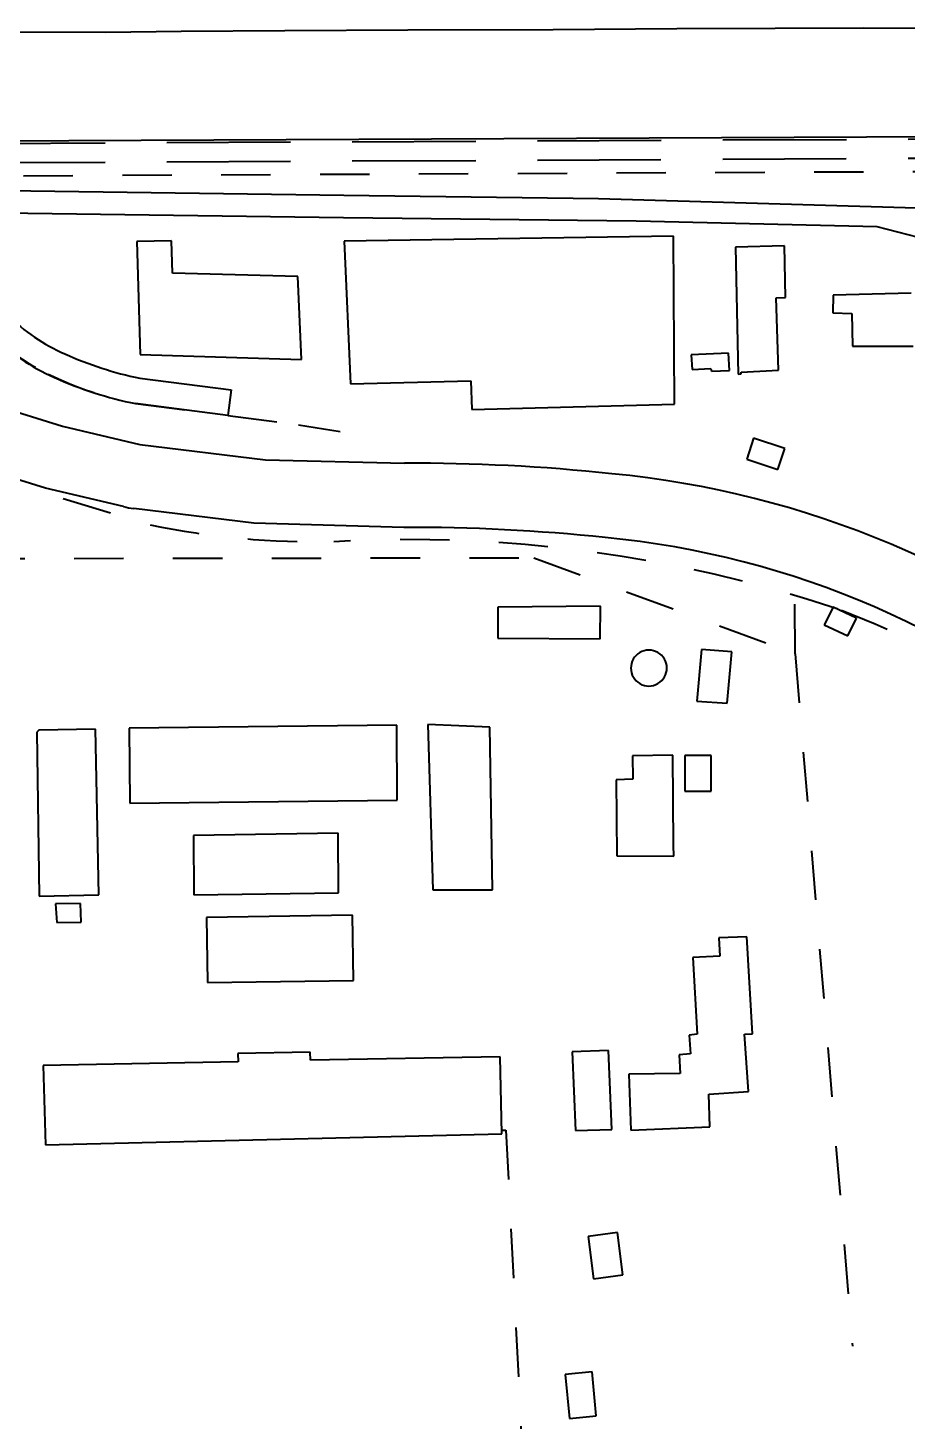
# Model space of a CAD drawing. Header units: metres. Extents: x 625987 to 635197, y 3048449 to 3066446.
# Drawn here: x 634632.836 to 634634.615, y 3063194.623 to 3063197.443 of the extents above; entities that cross this region are included whole.
import ezdxf

# ---------------------------------------------------------------- set-up
doc = ezdxf.new("R2010")
doc.units = ezdxf.units.M
doc.linetypes.add('DASHED', pattern=[0.75, 0.5, -0.25])
doc.linetypes.add('HIDDEN', pattern=[0.375, 0.25, -0.125])
for name, color, linetype, lineweight in [('C-BLDG', 253, 'Continuous', 5), ('C-CLER-AERO', 253, 'Continuous', 5), ('C-FENC-AIRF-SECU', 253, 'DASHED', 0), ('C-NTWK-WATR-AIRF', 253, 'HIDDEN', 0), ('C-ROAD-AIRF', 253, 'Continuous', 5)]:
    doc.layers.add(name, color=color, linetype=linetype, lineweight=lineweight)
doc.layers.add('C-TAXI-OTLN', color=4, linetype='Continuous')
doc.styles.add('ADPI R', font='swiss.ttf')
doc.linetypes.add('OLS', pattern='A,4,-2,4,-2,["OLS",ADPI R,S=1.2,R=0,X=-1.7,Y=-0.5],-2,4,-2,4,-2', length=26)

msp = doc.modelspace()

# ---------------------------------------------------------------- linework, layer by layer
at = {"layer": 'C-BLDG', "lineweight": 40}
for p, q in [((634633.1264, 3063197.0119, 24568986.0801), (634633.0562, 3063197.0106, 24568986.0801)), ((634633.1264, 3063197.0119, 24568986.0801), (634633.0562, 3063197.0106, 24568986.0801)), ((634633.0562, 3063197.0106, 24568986.0801), (634633.063, 3063196.782, 24568986.0801)), ((634633.0562, 3063197.0106, 24568986.0801), (634633.063, 3063196.782, 24568986.0801)), ((634633.1283, 3063196.947, 24568986.0801), (634633.1264, 3063197.0119, 24568986.0801)), ((634633.1283, 3063196.947, 24568986.0801), (634633.1264, 3063197.0119, 24568986.0801)), ((634634.1419, 3063197.0217, 24568986.0801), (634633.4756, 3063197.0114, 24568986.0801)), ((634634.1419, 3063197.0217, 24568986.0801), (634633.4756, 3063197.0114, 24568986.0801)), ((634633.4756, 3063197.0114, 24568986.0801), (634633.4883, 3063196.7224, 24568986.0801)), ((634633.4756, 3063197.0114, 24568986.0801), (634633.4883, 3063196.7224, 24568986.0801)), ((634634.144, 3063196.6817, 24568986.0801), (634634.1419, 3063197.0217, 24568986.0801)), ((634634.144, 3063196.6817, 24568986.0801), (634634.1419, 3063197.0217, 24568986.0801)), ((634634.3667, 3063197.0022, 24568986.0801), (634634.2677, 3063196.9991, 24568986.0801)), ((634634.3667, 3063197.0022, 24568986.0801), (634634.2677, 3063196.9991, 24568986.0801)), ((634634.2677, 3063196.9991, 24568986.0801), (634634.2734, 3063196.7425, 24568986.0801)), ((634634.2677, 3063196.9991, 24568986.0801), (634634.2734, 3063196.7425, 24568986.0801)), ((634634.3689, 3063196.8973, 24568986.0801), (634634.3667, 3063197.0022, 24568986.0801)), ((634634.3689, 3063196.8973, 24568986.0801), (634634.3667, 3063197.0022, 24568986.0801)), ((634633.3819, 3063196.9399, 24568986.0801), (634633.1283, 3063196.947, 24568986.0801)), ((634633.3819, 3063196.9399, 24568986.0801), (634633.1283, 3063196.947, 24568986.0801)), ((634633.3892, 3063196.772, 24568986.0801), (634633.3819, 3063196.9399, 24568986.0801)), ((634633.3892, 3063196.772, 24568986.0801), (634633.3819, 3063196.9399, 24568986.0801)), ((634634.3499, 3063196.8965, 24568986.0801), (634634.3689, 3063196.8973, 24568986.0801)), ((634634.3499, 3063196.8965, 24568986.0801), (634634.3689, 3063196.8973, 24568986.0801)), ((634634.3545, 3063196.7501, 24568986.0801), (634634.3499, 3063196.8965, 24568986.0801)), ((634634.3545, 3063196.7501, 24568986.0801), (634634.3499, 3063196.8965, 24568986.0801)), ((634634.4654, 3063196.9022, 24568986.0801), (634634.4649, 3063196.8664, 24568986.0801)), ((634634.4654, 3063196.9022, 24568986.0801), (634634.4649, 3063196.8664, 24568986.0801)), ((634634.6231, 3063196.9059, 24568986.0801), (634634.4654, 3063196.9022, 24568986.0801)), ((634634.6231, 3063196.9059, 24568986.0801), (634634.4654, 3063196.9022, 24568986.0801)), ((634634.4649, 3063196.8664, 24568986.0801), (634634.5029, 3063196.8649, 24568986.0801)), ((634634.4649, 3063196.8664, 24568986.0801), (634634.5029, 3063196.8649, 24568986.0801)), ((634634.5029, 3063196.8649, 24568986.0801), (634634.5043, 3063196.7989, 24568986.0801)), ((634634.5029, 3063196.8649, 24568986.0801), (634634.5043, 3063196.7989, 24568986.0801)), ((634633.063, 3063196.782, 24568986.0801), (634633.3892, 3063196.772, 24568986.0801)), ((634633.063, 3063196.782, 24568986.0801), (634633.3892, 3063196.772, 24568986.0801)), ((634634.2537, 3063196.7845, 24568986.0801), (634634.1782, 3063196.7811, 24568986.0801)), ((634634.2537, 3063196.7845, 24568986.0801), (634634.1782, 3063196.7811, 24568986.0801)), ((634634.1782, 3063196.7811, 24568986.0801), (634634.1801, 3063196.7518, 24568986.0801)), ((634634.1782, 3063196.7811, 24568986.0801), (634634.1801, 3063196.7518, 24568986.0801)), ((634634.2558, 3063196.7494, 24568986.0801), (634634.2537, 3063196.7845, 24568986.0801)), ((634634.2558, 3063196.7494, 24568986.0801), (634634.2537, 3063196.7845, 24568986.0801)), ((634634.5043, 3063196.7989, 24568986.0801), (634634.6273, 3063196.7991, 24568986.0801)), ((634634.5043, 3063196.7989, 24568986.0801), (634634.6273, 3063196.7991, 24568986.0801)), ((634634.1801, 3063196.7518, 24568986.0801), (634634.2177, 3063196.754, 24568986.0801)), ((634634.1801, 3063196.7518, 24568986.0801), (634634.2177, 3063196.754, 24568986.0801)), ((634634.2177, 3063196.754, 24568986.0801), (634634.219, 3063196.7481, 24568986.0801)), ((634634.2177, 3063196.754, 24568986.0801), (634634.219, 3063196.7481, 24568986.0801)), ((634634.219, 3063196.7481, 24568986.0801), (634634.2558, 3063196.7494, 24568986.0801)), ((634634.219, 3063196.7481, 24568986.0801), (634634.2558, 3063196.7494, 24568986.0801)), ((634634.2791, 3063196.7466, 24568986.0801), (634634.3545, 3063196.7501, 24568986.0801)), ((634634.2791, 3063196.7466, 24568986.0801), (634634.3545, 3063196.7501, 24568986.0801)), ((634634.2792, 3063196.743, 24568986.0801), (634634.2791, 3063196.7466, 24568986.0801)), ((634634.2792, 3063196.743, 24568986.0801), (634634.2791, 3063196.7466, 24568986.0801)), ((634633.4883, 3063196.7224, 24568986.0801), (634633.732, 3063196.7291, 24568986.0801)), ((634633.4883, 3063196.7224, 24568986.0801), (634633.732, 3063196.7291, 24568986.0801)), ((634633.732, 3063196.7291, 24568986.0801), (634633.7339, 3063196.6705, 24568986.0801)), ((634633.732, 3063196.7291, 24568986.0801), (634633.7339, 3063196.6705, 24568986.0801)), ((634634.2734, 3063196.7425, 24568986.0801), (634634.2792, 3063196.743, 24568986.0801)), ((634634.2734, 3063196.7425, 24568986.0801), (634634.2792, 3063196.743, 24568986.0801)), ((634633.7339, 3063196.6705, 24568986.0801), (634634.144, 3063196.6817, 24568986.0801)), ((634633.7339, 3063196.6705, 24568986.0801), (634634.144, 3063196.6817, 24568986.0801)), ((634634.304, 3063196.613, 24568986.0801), (634634.2903, 3063196.5703, 24568986.0801)), ((634634.304, 3063196.613, 24568986.0801), (634634.2903, 3063196.5703, 24568986.0801)), ((634634.3674, 3063196.5921, 24568986.0801), (634634.304, 3063196.613, 24568986.0801)), ((634634.3674, 3063196.5921, 24568986.0801), (634634.304, 3063196.613, 24568986.0801)), ((634634.3537, 3063196.5494, 24568986.0801), (634634.3674, 3063196.5921, 24568986.0801)), ((634634.3537, 3063196.5494, 24568986.0801), (634634.3674, 3063196.5921, 24568986.0801)), ((634634.2903, 3063196.5703, 24568986.0801), (634634.3537, 3063196.5494, 24568986.0801)), ((634634.2903, 3063196.5703, 24568986.0801), (634634.3537, 3063196.5494, 24568986.0801)), ((634633.9942, 3063196.2729, 24568986.0801), (634633.7867, 3063196.2704, 24568986.0801)), ((634633.9942, 3063196.2729, 24568986.0801), (634633.7867, 3063196.2704, 24568986.0801)), ((634633.7867, 3063196.2704, 24568986.0801), (634633.7868, 3063196.2082, 24568986.0801)), ((634633.7867, 3063196.2704, 24568986.0801), (634633.7868, 3063196.2082, 24568986.0801)), ((634633.9938, 3063196.2067, 24568986.0801), (634633.9942, 3063196.2729, 24568986.0801)), ((634633.9938, 3063196.2067, 24568986.0801), (634633.9942, 3063196.2729, 24568986.0801)), ((634634.4654, 3063196.2705, 24568986.0801), (634634.4474, 3063196.2351, 24568986.0801)), ((634634.4654, 3063196.2705, 24568986.0801), (634634.4474, 3063196.2351, 24568986.0801)), ((634634.5129, 3063196.2482, 24568986.0801), (634634.4654, 3063196.2705, 24568986.0801)), ((634634.5129, 3063196.2482, 24568986.0801), (634634.4654, 3063196.2705, 24568986.0801)), ((634634.4948, 3063196.2128, 24568986.0801), (634634.5129, 3063196.2482, 24568986.0801)), ((634634.4948, 3063196.2128, 24568986.0801), (634634.5129, 3063196.2482, 24568986.0801)), ((634634.4474, 3063196.2351, 24568986.0801), (634634.4948, 3063196.2128, 24568986.0801)), ((634634.4474, 3063196.2351, 24568986.0801), (634634.4948, 3063196.2128, 24568986.0801)), ((634633.7868, 3063196.2082, 24568986.0801), (634633.9938, 3063196.2067, 24568986.0801)), ((634633.7868, 3063196.2082, 24568986.0801), (634633.9938, 3063196.2067, 24568986.0801)), ((634634.1987, 3063196.1847, 24568986.0801), (634634.1894, 3063196.0805, 24568986.0801)), ((634634.1987, 3063196.1847, 24568986.0801), (634634.1894, 3063196.0805, 24568986.0801)), ((634634.2604, 3063196.1802, 24568986.0801), (634634.1987, 3063196.1847, 24568986.0801)), ((634634.2604, 3063196.1802, 24568986.0801), (634634.1987, 3063196.1847, 24568986.0801)), ((634634.251, 3063196.076, 24568986.0801), (634634.2604, 3063196.1802, 24568986.0801)), ((634634.251, 3063196.076, 24568986.0801), (634634.2604, 3063196.1802, 24568986.0801)), ((634634.1894, 3063196.0805, 24568986.0801), (634634.251, 3063196.076, 24568986.0801)), ((634634.1894, 3063196.0805, 24568986.0801), (634634.251, 3063196.076, 24568986.0801)), ((634632.858, 3063196.0217, 24568986.0801), (634632.8535, 3063196.0178, 24568986.0801)), ((634632.858, 3063196.0217, 24568986.0801), (634632.8535, 3063196.0178, 24568986.0801)), ((634632.8535, 3063196.0178, 24568986.0801), (634632.8583, 3063195.6854, 24568986.0801)), ((634632.8535, 3063196.0178, 24568986.0801), (634632.8583, 3063195.6854, 24568986.0801)), ((634632.9724, 3063196.0234, 24568986.0801), (634632.858, 3063196.0217, 24568986.0801)), ((634632.9724, 3063196.0234, 24568986.0801), (634632.858, 3063196.0217, 24568986.0801)), ((634632.979, 3063195.6887, 24568986.0801), (634632.9724, 3063196.0234, 24568986.0801)), ((634632.979, 3063195.6887, 24568986.0801), (634632.9724, 3063196.0234, 24568986.0801)), ((634633.5821, 3063196.0316, 24568986.0801), (634633.0408, 3063196.0254, 24568986.0801)), ((634633.5821, 3063196.0316, 24568986.0801), (634633.0408, 3063196.0254, 24568986.0801)), ((634633.0408, 3063196.0254, 24568986.0801), (634633.0417, 3063195.8736, 24568986.0801)), ((634633.0408, 3063196.0254, 24568986.0801), (634633.0417, 3063195.8736, 24568986.0801)), ((634633.583, 3063195.8799, 24568986.0801), (634633.5821, 3063196.0316, 24568986.0801)), ((634633.583, 3063195.8799, 24568986.0801), (634633.5821, 3063196.0316, 24568986.0801)), ((634633.7702, 3063196.0278, 24568986.0801), (634633.6452, 3063196.0331, 24568986.0801)), ((634633.6452, 3063196.0331, 24568986.0801), (634633.655, 3063195.6987, 24568986.0801)), ((634633.7702, 3063196.0278, 24568986.0801), (634633.6452, 3063196.0331, 24568986.0801)), ((634633.6452, 3063196.0331, 24568986.0801), (634633.655, 3063195.6987, 24568986.0801)), ((634633.7759, 3063195.6985, 24568986.0801), (634633.7702, 3063196.0278, 24568986.0801)), ((634633.7759, 3063195.6985, 24568986.0801), (634633.7702, 3063196.0278, 24568986.0801)), ((634634.1412, 3063195.9711, 24568986.0801), (634634.0595, 3063195.9695, 24568986.0801)), ((634634.1412, 3063195.9711, 24568986.0801), (634634.0595, 3063195.9695, 24568986.0801)), ((634634.0595, 3063195.9695, 24568986.0801), (634634.0602, 3063195.9225, 24568986.0801)), ((634634.0595, 3063195.9695, 24568986.0801), (634634.0602, 3063195.9225, 24568986.0801)), ((634634.1425, 3063195.7886, 24568986.0801), (634634.1412, 3063195.9711, 24568986.0801)), ((634634.1425, 3063195.7886, 24568986.0801), (634634.1412, 3063195.9711, 24568986.0801)), ((634634.1653, 3063195.9704, 24568986.0801), (634634.1651, 3063195.8985, 24568986.0801)), ((634634.1653, 3063195.9704, 24568986.0801), (634634.1651, 3063195.8985, 24568986.0801)), ((634634.2187, 3063195.9701, 24568986.0801), (634634.1653, 3063195.9704, 24568986.0801)), ((634634.2187, 3063195.9701, 24568986.0801), (634634.1653, 3063195.9704, 24568986.0801)), ((634634.2185, 3063195.8982, 24568986.0801), (634634.2187, 3063195.9701, 24568986.0801)), ((634634.2185, 3063195.8982, 24568986.0801), (634634.2187, 3063195.9701, 24568986.0801)), ((634634.0602, 3063195.9225, 24568986.0801), (634634.026, 3063195.9213, 24568986.0801)), ((634634.0602, 3063195.9225, 24568986.0801), (634634.026, 3063195.9213, 24568986.0801)), ((634634.026, 3063195.9213, 24568986.0801), (634634.0272, 3063195.767, 24568986.0801)), ((634634.026, 3063195.9213, 24568986.0801), (634634.0272, 3063195.767, 24568986.0801)), ((634634.1651, 3063195.8985, 24568986.0801), (634634.2185, 3063195.8982, 24568986.0801)), ((634634.1651, 3063195.8985, 24568986.0801), (634634.2185, 3063195.8982, 24568986.0801)), ((634633.0417, 3063195.8736, 24568986.0801), (634633.583, 3063195.8799, 24568986.0801)), ((634633.0417, 3063195.8736, 24568986.0801), (634633.583, 3063195.8799, 24568986.0801)), ((634633.4633, 3063195.8133, 24568986.0801), (634633.1705, 3063195.8088, 24568986.0801)), ((634633.4633, 3063195.8133, 24568986.0801), (634633.1705, 3063195.8088, 24568986.0801)), ((634633.1705, 3063195.8088, 24568986.0801), (634633.1714, 3063195.6882, 24568986.0801)), ((634633.1705, 3063195.8088, 24568986.0801), (634633.1714, 3063195.6882, 24568986.0801)), ((634633.4642, 3063195.6927, 24568986.0801), (634633.4633, 3063195.8133, 24568986.0801)), ((634633.4642, 3063195.6927, 24568986.0801), (634633.4633, 3063195.8133, 24568986.0801)), ((634634.1427, 3063195.7669, 24568986.0801), (634634.1425, 3063195.7886, 24568986.0801)), ((634634.1427, 3063195.7669, 24568986.0801), (634634.1425, 3063195.7886, 24568986.0801)), ((634634.0272, 3063195.767, 24568986.0801), (634634.1427, 3063195.7669, 24568986.0801)), ((634634.0272, 3063195.767, 24568986.0801), (634634.1427, 3063195.7669, 24568986.0801)), ((634632.8583, 3063195.6854, 24568986.0801), (634632.979, 3063195.6887, 24568986.0801)), ((634632.8583, 3063195.6854, 24568986.0801), (634632.979, 3063195.6887, 24568986.0801)), ((634633.1714, 3063195.6882, 24568986.0801), (634633.4642, 3063195.6927, 24568986.0801)), ((634633.1714, 3063195.6882, 24568986.0801), (634633.4642, 3063195.6927, 24568986.0801)), ((634633.655, 3063195.6987, 24568986.0801), (634633.7759, 3063195.6985, 24568986.0801)), ((634633.655, 3063195.6987, 24568986.0801), (634633.7759, 3063195.6985, 24568986.0801)), ((634632.9421, 3063195.6709, 24568986.0801), (634632.8913, 3063195.6699, 24568986.0801)), ((634632.9421, 3063195.6709, 24568986.0801), (634632.8913, 3063195.6699, 24568986.0801)), ((634632.8913, 3063195.6699, 24568986.0801), (634632.8945, 3063195.6325, 24568986.0801)), ((634632.8913, 3063195.6699, 24568986.0801), (634632.8945, 3063195.6325, 24568986.0801)), ((634632.9436, 3063195.633, 24568986.0801), (634632.9421, 3063195.6709, 24568986.0801)), ((634632.9436, 3063195.633, 24568986.0801), (634632.9421, 3063195.6709, 24568986.0801)), ((634633.4925, 3063195.6469, 24568986.0801), (634633.197, 3063195.6426, 24568986.0801)), ((634633.4925, 3063195.6469, 24568986.0801), (634633.197, 3063195.6426, 24568986.0801)), ((634633.4946, 3063195.515, 24568986.0801), (634633.4925, 3063195.6469, 24568986.0801)), ((634633.4946, 3063195.515, 24568986.0801), (634633.4925, 3063195.6469, 24568986.0801)), ((634632.8945, 3063195.6325, 24568986.0801), (634632.9436, 3063195.633, 24568986.0801)), ((634632.8945, 3063195.6325, 24568986.0801), (634632.9436, 3063195.633, 24568986.0801)), ((634633.197, 3063195.6426, 24568986.0801), (634633.1991, 3063195.5107, 24568986.0801)), ((634633.197, 3063195.6426, 24568986.0801), (634633.1991, 3063195.5107, 24568986.0801)), ((634634.2907, 3063195.6033, 24568986.0801), (634634.2343, 3063195.6015, 24568986.0801)), ((634634.2907, 3063195.6033, 24568986.0801), (634634.2343, 3063195.6015, 24568986.0801)), ((634634.2343, 3063195.6015, 24568986.0801), (634634.2359, 3063195.5644, 24568986.0801)), ((634634.2343, 3063195.6015, 24568986.0801), (634634.2359, 3063195.5644, 24568986.0801)), ((634634.3024, 3063195.407, 24568986.0801), (634634.2907, 3063195.6033, 24568986.0801)), ((634634.3024, 3063195.407, 24568986.0801), (634634.2907, 3063195.6033, 24568986.0801)), ((634634.2359, 3063195.5644, 24568986.0801), (634634.1816, 3063195.5618, 24568986.0801)), ((634634.2359, 3063195.5644, 24568986.0801), (634634.1816, 3063195.5618, 24568986.0801)), ((634634.1816, 3063195.5618, 24568986.0801), (634634.1899, 3063195.4062, 24568986.0801)), ((634634.1816, 3063195.5618, 24568986.0801), (634634.1899, 3063195.4062, 24568986.0801)), ((634633.1991, 3063195.5107, 24568986.0801), (634633.4946, 3063195.515, 24568986.0801)), ((634633.1991, 3063195.5107, 24568986.0801), (634633.4946, 3063195.515, 24568986.0801)), ((634634.1899, 3063195.4062, 24568986.0801), (634634.1737, 3063195.4044, 24568986.0801)), ((634634.1899, 3063195.4062, 24568986.0801), (634634.1737, 3063195.4044, 24568986.0801)), ((634634.1737, 3063195.4044, 24568986.0801), (634634.1763, 3063195.3668, 24568986.0801)), ((634634.1737, 3063195.4044, 24568986.0801), (634634.1763, 3063195.3668, 24568986.0801)), ((634634.2862, 3063195.4063, 24568986.0801), (634634.3024, 3063195.407, 24568986.0801)), ((634634.2862, 3063195.4063, 24568986.0801), (634634.3024, 3063195.407, 24568986.0801)), ((634634.294, 3063195.2906, 24568986.0801), (634634.2862, 3063195.4063, 24568986.0801)), ((634634.294, 3063195.2906, 24568986.0801), (634634.2862, 3063195.4063, 24568986.0801)), ((634633.4067, 3063195.3702, 24568986.0801), (634633.2603, 3063195.3674, 24568986.0801)), ((634633.4067, 3063195.3702, 24568986.0801), (634633.2603, 3063195.3674, 24568986.0801)), ((634633.2603, 3063195.3674, 24568986.0801), (634633.2615, 3063195.3505, 24568986.0801)), ((634633.2603, 3063195.3674, 24568986.0801), (634633.2615, 3063195.3505, 24568986.0801)), ((634633.4079, 3063195.3534, 24568986.0801), (634633.4067, 3063195.3702, 24568986.0801)), ((634633.4079, 3063195.3534, 24568986.0801), (634633.4067, 3063195.3702, 24568986.0801)), ((634634.0107, 3063195.373, 24568986.0801), (634633.9371, 3063195.3707, 24568986.0801)), ((634634.0107, 3063195.373, 24568986.0801), (634633.9371, 3063195.3707, 24568986.0801)), ((634633.9371, 3063195.3707, 24568986.0801), (634633.9442, 3063195.2112, 24568986.0801)), ((634633.9371, 3063195.3707, 24568986.0801), (634633.9442, 3063195.2112, 24568986.0801)), ((634634.0177, 3063195.2134, 24568986.0801), (634634.0107, 3063195.373, 24568986.0801)), ((634634.0177, 3063195.2134, 24568986.0801), (634634.0107, 3063195.373, 24568986.0801)), ((634634.1763, 3063195.3668, 24568986.0801), (634634.1535, 3063195.3648, 24568986.0801)), ((634634.1763, 3063195.3668, 24568986.0801), (634634.1535, 3063195.3648, 24568986.0801)), ((634634.1535, 3063195.3648, 24568986.0801), (634634.1557, 3063195.3268, 24568986.0801)), ((634634.1535, 3063195.3648, 24568986.0801), (634634.1557, 3063195.3268, 24568986.0801)), ((634633.2615, 3063195.3505, 24568986.0801), (634632.8664, 3063195.3428, 24568986.0801)), ((634633.2615, 3063195.3505, 24568986.0801), (634632.8664, 3063195.3428, 24568986.0801)), ((634632.8664, 3063195.3428, 24568986.0801), (634632.8714, 3063195.1821, 24568986.0801)), ((634632.8664, 3063195.3428, 24568986.0801), (634632.8714, 3063195.1821, 24568986.0801)), ((634633.7912, 3063195.3608, 24568986.0801), (634633.4079, 3063195.3534, 24568986.0801)), ((634633.7912, 3063195.3608, 24568986.0801), (634633.4079, 3063195.3534, 24568986.0801)), ((634633.7951, 3063195.2048, 24568986.0801), (634633.7912, 3063195.3608, 24568986.0801)), ((634633.7951, 3063195.2048, 24568986.0801), (634633.7912, 3063195.3608, 24568986.0801)), ((634634.1557, 3063195.3268, 24568986.0801), (634634.0517, 3063195.3253, 24568986.0801)), ((634634.1557, 3063195.3268, 24568986.0801), (634634.0517, 3063195.3253, 24568986.0801)), ((634634.0517, 3063195.3253, 24568986.0801), (634634.0561, 3063195.212, 24568986.0801)), ((634634.0517, 3063195.3253, 24568986.0801), (634634.0561, 3063195.212, 24568986.0801)), ((634634.2134, 3063195.285, 24568986.0801), (634634.294, 3063195.2906, 24568986.0801)), ((634634.2134, 3063195.285, 24568986.0801), (634634.294, 3063195.2906, 24568986.0801)), ((634634.2159, 3063195.2187, 24568986.0801), (634634.2134, 3063195.285, 24568986.0801)), ((634634.2159, 3063195.2187, 24568986.0801), (634634.2134, 3063195.285, 24568986.0801)), ((634632.8714, 3063195.1821, 24568986.0801), (634633.7951, 3063195.2048, 24568986.0801)), ((634632.8714, 3063195.1821, 24568986.0801), (634633.7951, 3063195.2048, 24568986.0801)), ((634633.9442, 3063195.2112, 24568986.0801), (634634.0177, 3063195.2134, 24568986.0801)), ((634633.9442, 3063195.2112, 24568986.0801), (634634.0177, 3063195.2134, 24568986.0801)), ((634634.0561, 3063195.212, 24568986.0801), (634634.2159, 3063195.2187, 24568986.0801)), ((634634.0561, 3063195.212, 24568986.0801), (634634.2159, 3063195.2187, 24568986.0801)), ((634634.0286, 3063195.0051, 24568986.0801), (634633.9693, 3063194.9969, 24568986.0801)), ((634634.0286, 3063195.0051, 24568986.0801), (634633.9693, 3063194.9969, 24568986.0801)), ((634633.9693, 3063194.9969, 24568986.0801), (634633.9805, 3063194.9113, 24568986.0801)), ((634633.9693, 3063194.9969, 24568986.0801), (634633.9805, 3063194.9113, 24568986.0801)), ((634634.0398, 3063194.9195, 24568986.0801), (634634.0286, 3063195.0051, 24568986.0801)), ((634634.0398, 3063194.9195, 24568986.0801), (634634.0286, 3063195.0051, 24568986.0801)), ((634633.9805, 3063194.9113, 24568986.0801), (634634.0398, 3063194.9195, 24568986.0801)), ((634633.9805, 3063194.9113, 24568986.0801), (634634.0398, 3063194.9195, 24568986.0801)), ((634633.9773, 3063194.7229, 24568986.0801), (634633.923, 3063194.7175, 24568986.0801)), ((634633.9773, 3063194.7229, 24568986.0801), (634633.923, 3063194.7175, 24568986.0801)), ((634633.923, 3063194.7175, 24568986.0801), (634633.9317, 3063194.6283, 24568986.0801)), ((634633.923, 3063194.7175, 24568986.0801), (634633.9317, 3063194.6283, 24568986.0801)), ((634633.986, 3063194.6336, 24568986.0801), (634633.9773, 3063194.7229, 24568986.0801)), ((634633.986, 3063194.6336, 24568986.0801), (634633.9773, 3063194.7229, 24568986.0801)), ((634633.9317, 3063194.6283, 24568986.0801), (634633.986, 3063194.6336, 24568986.0801)), ((634633.9317, 3063194.6283, 24568986.0801), (634633.986, 3063194.6336, 24568986.0801))]:
    msp.add_line(p, q, dxfattribs=at)
for major_axis, start_param, end_param in [((0.0257, 0.0257), 5.502523, 8.644116), ((0.0257, 0.0257), 5.502523, 8.644116), ((-0.0257, 0.0257), 0.790134, 3.931727), ((-0.0257, 0.0257), 0.790134, 3.931727)]:
    msp.add_ellipse((634634.0924, 3063196.1474, 24568986.0801), major_axis=major_axis, ratio=1, start_param=start_param, end_param=end_param, dxfattribs=at)
at = {"layer": 'C-CLER-AERO', "linetype": 'OLS', "lineweight": 40}
msp.add_line((634652.5942, 3063197.3079, 24568986.0801), (634612.9564, 3063197.1199, 24568986.0801), dxfattribs=at)
msp.add_line((634652.5942, 3063197.3079, 24568986.0801), (634612.9564, 3063197.1199, 24568986.0801), dxfattribs=at)
at = {"layer": 'C-FENC-AIRF-SECU', "lineweight": 40, "ltscale": 0.2}
for p, q in [((634647.1267, 3063197.211, 24568986.0801), (634631.7257, 3063197.1381, 24568986.0801)), ((634647.1267, 3063197.211, 24568986.0801), (634631.7257, 3063197.1381, 24568986.0801)), ((634633.0537, 3063196.6826, 24568986.0801), (634633.2402, 3063196.6589, 24568986.0801)), ((634633.0537, 3063196.6826, 24568986.0801), (634633.2402, 3063196.6589, 24568986.0801)), ((634633.2402, 3063196.6589, 24568986.0801), (634633.3834, 3063196.64, 24568986.0801)), ((634633.2402, 3063196.6589, 24568986.0801), (634633.3834, 3063196.64, 24568986.0801)), ((634633.3834, 3063196.64, 24568986.0801), (634633.4679, 3063196.6263, 24568986.0801)), ((634633.3834, 3063196.64, 24568986.0801), (634633.4679, 3063196.6263, 24568986.0801)), ((634632.5247, 3063196.6074, 24568986.0801), (634633.0831, 3063196.4371, 24568986.0801)), ((634632.5247, 3063196.6074, 24568986.0801), (634633.0831, 3063196.4371, 24568986.0801)), ((634632.7292, 3063196.3691, 24568986.0801), (634633.8597, 3063196.3707, 24568986.0801)), ((634632.7292, 3063196.3691, 24568986.0801), (634633.8597, 3063196.3707, 24568986.0801)), ((634633.8597, 3063196.3707, 24568986.0801), (634634.3883, 3063196.1764, 24568986.0801)), ((634633.8597, 3063196.3707, 24568986.0801), (634634.3883, 3063196.1764, 24568986.0801)), ((634634.3883, 3063196.1764, 24568986.0801), (634634.3877, 3063196.2942, 24568986.0801)), ((634634.3883, 3063196.1764, 24568986.0801), (634634.3877, 3063196.2942, 24568986.0801)), ((634634.3883, 3063196.1764, 24568986.0801), (634634.5045, 3063194.7751, 24568986.0801)), ((634634.3883, 3063196.1764, 24568986.0801), (634634.5045, 3063194.7751, 24568986.0801)), ((634633.7952, 3063195.2118, 24568986.0801), (634633.8032, 3063195.212, 24568986.0801)), ((634633.7952, 3063195.2118, 24568986.0801), (634633.8032, 3063195.212, 24568986.0801)), ((634633.8032, 3063195.212, 24568986.0801), (634633.8354, 3063194.5715, 24568986.0801)), ((634633.8032, 3063195.212, 24568986.0801), (634633.8354, 3063194.5715, 24568986.0801))]:
    msp.add_line(p, q, dxfattribs=at)
for centre, major_axis, start_param, end_param in [((634633.0814, 3063197.1623, 24568986.0801), (-0.3303, 0.3303), 1.625568, 1.9025), ((634633.0814, 3063197.1623, 24568986.0801), (-0.3303, 0.3303), 1.625568, 1.9025), ((634633.2, 3063197.4084, 24568986.0801), (-0.5235, 0.5235), 1.904197, 2.157235), ((634633.2, 3063197.4084, 24568986.0801), (-0.5235, 0.5235), 1.904197, 2.157235), ((634633.422, 3063198.0941, 24568986.0801), (-1.1959, 1.1959), 2.154477, 2.375542), ((634633.422, 3063198.0941, 24568986.0801), (-1.1959, 1.1959), 2.154477, 2.375542), ((634633.6082, 3063193.6693, 24568986.0801), (1.9362, 1.9362), 0.463821, 0.841482), ((634633.6082, 3063193.6693, 24568986.0801), (1.9362, 1.9362), 0.463821, 0.841482), ((634633.9461, 3063194.8352, 24568986.0801), (1.0791, 1.0791), 5.857372, 6.715614), ((634633.9461, 3063194.8352, 24568986.0801), (1.0791, 1.0791), 5.857372, 6.715614)]:
    msp.add_ellipse(centre, major_axis=major_axis, ratio=1, start_param=start_param, end_param=end_param, dxfattribs=at)
at = {"layer": 'C-NTWK-WATR-AIRF', "lineweight": 40}
for p, q in [((634640.867, 3063197.2471, 24568986.0801), (634631.5559, 3063197.203, 24568986.0801)), ((634640.867, 3063197.2471, 24568986.0801), (634631.5559, 3063197.203, 24568986.0801)), ((634640.8668, 3063197.2081, 24568986.0801), (634631.5561, 3063197.164, 24568986.0801)), ((634640.8668, 3063197.2081, 24568986.0801), (634631.5561, 3063197.164, 24568986.0801))]:
    msp.add_line(p, q, dxfattribs=at)
at = {"layer": 'C-ROAD-AIRF', "lineweight": 40}
for p, q in [((634632.3394, 3063197.1196, 24568986.0801), (634632.8416, 3063197.1135, 24568986.0801)), ((634632.3394, 3063197.1196, 24568986.0801), (634632.8416, 3063197.1135, 24568986.0801)), ((634632.8416, 3063197.1135, 24568986.0801), (634633.4752, 3063197.1044, 24568986.0801)), ((634632.8416, 3063197.1135, 24568986.0801), (634633.4752, 3063197.1044, 24568986.0801)), ((634633.4752, 3063197.1044, 24568986.0801), (634633.9906, 3063197.0978, 24568986.0801)), ((634633.4752, 3063197.1044, 24568986.0801), (634633.9906, 3063197.0978, 24568986.0801)), ((634633.9906, 3063197.0978, 24568986.0801), (634634.6846, 3063197.0775, 24568986.0801)), ((634633.9906, 3063197.0978, 24568986.0801), (634634.6846, 3063197.0775, 24568986.0801)), ((634633.4744, 3063197.0589, 24568986.0801), (634632.786, 3063197.0681, 24568986.0801)), ((634633.4744, 3063197.0589, 24568986.0801), (634632.786, 3063197.0681, 24568986.0801)), ((634634.0666, 3063197.0519, 24568986.0801), (634633.4744, 3063197.0589, 24568986.0801)), ((634634.0666, 3063197.0519, 24568986.0801), (634633.4744, 3063197.0589, 24568986.0801)), ((634634.5546, 3063197.0405, 24568986.0801), (634634.0666, 3063197.0519, 24568986.0801)), ((634634.5546, 3063197.0405, 24568986.0801), (634634.0666, 3063197.0519, 24568986.0801)), ((634634.7341, 3063196.9944, 24568986.0801), (634634.5546, 3063197.0405, 24568986.0801)), ((634634.7341, 3063196.9944, 24568986.0801), (634634.5546, 3063197.0405, 24568986.0801)), ((634632.5973, 3063196.7334, 24568986.0801), (634632.9057, 3063196.6368, 24568986.0801)), ((634632.5973, 3063196.7334, 24568986.0801), (634632.9057, 3063196.6368, 24568986.0801)), ((634633.0623, 3063196.734, 24568986.0801), (634633.2467, 3063196.7105, 24568986.0801)), ((634633.0623, 3063196.734, 24568986.0801), (634633.2467, 3063196.7105, 24568986.0801)), ((634633.2467, 3063196.7105, 24568986.0801), (634633.2402, 3063196.6589, 24568986.0801)), ((634633.2467, 3063196.7105, 24568986.0801), (634633.2402, 3063196.6589, 24568986.0801)), ((634633.2402, 3063196.6589, 24568986.0801), (634633.0537, 3063196.6826, 24568986.0801)), ((634633.2402, 3063196.6589, 24568986.0801), (634633.0537, 3063196.6826, 24568986.0801)), ((634632.9057, 3063196.6368, 24568986.0801), (634633.0624, 3063196.5998, 24568986.0801)), ((634632.9057, 3063196.6368, 24568986.0801), (634633.0624, 3063196.5998, 24568986.0801)), ((634632.8713, 3063196.5114, 24568986.0801), (634632.5611, 3063196.6086, 24568986.0801)), ((634632.8713, 3063196.5114, 24568986.0801), (634632.5611, 3063196.6086, 24568986.0801)), ((634633.0624, 3063196.5998, 24568986.0801), (634633.3165, 3063196.569, 24568986.0801)), ((634633.0624, 3063196.5998, 24568986.0801), (634633.3165, 3063196.569, 24568986.0801)), ((634633.3165, 3063196.569, 24568986.0801), (634633.5976, 3063196.5621, 24568986.0801)), ((634633.3165, 3063196.569, 24568986.0801), (634633.5976, 3063196.5621, 24568986.0801)), ((634633.0291, 3063196.4741, 24568986.0801), (634632.8713, 3063196.5114, 24568986.0801)), ((634633.0291, 3063196.4741, 24568986.0801), (634632.8713, 3063196.5114, 24568986.0801)), ((634633.2931, 3063196.4404, 24568986.0801), (634633.05, 3063196.4703, 24568986.0801)), ((634633.2931, 3063196.4404, 24568986.0801), (634633.05, 3063196.4703, 24568986.0801)), ((634633.5963, 3063196.4321, 24568986.0801), (634633.2931, 3063196.4404, 24568986.0801)), ((634633.5963, 3063196.4321, 24568986.0801), (634633.2931, 3063196.4404, 24568986.0801))]:
    msp.add_line(p, q, dxfattribs=at)
for centre, major_axis, ratio, start_param, end_param in [((634633.0608, 3063197.1266, 24568986.0801), (-0.2651, 0.2651), 1, 1.567576, 1.943436), ((634633.0608, 3063197.1266, 24568986.0801), (-0.2651, 0.2651), 1, 1.567576, 1.943436), ((634633.0608, 3063197.1266, 24568986.0801), (0.3019, 0.3019), 1, 3.154413, 3.513717), ((634633.0608, 3063197.1266, 24568986.0801), (0.3019, 0.3019), 1, 3.154413, 3.513717), ((634633.2136, 3063197.4601, 24568986.0801), (-0.5245, 0.5245), 1, 1.935073, 2.150669), ((634633.2136, 3063197.4601, 24568986.0801), (-0.5245, 0.5245), 1, 1.935073, 2.150669), ((634633.2136, 3063197.4601, 24568986.0801), (0.5613, 0.5613), 1, 3.506139, 3.724096), ((634633.2136, 3063197.4601, 24568986.0801), (0.5613, 0.5613), 1, 3.506139, 3.724096), ((634633.6126, 3063192.7095, 24568986.0801), (-2.7242, 2.7242), 1, -0.8906, -0.781513), ((634633.6126, 3063192.7095, 24568986.0801), (-2.7242, 2.7242), 1, -0.8906, -0.781513), ((634633.8345, 3063194.6248, 24568986.0801), (-1.3609, 1.3609), 1, -1.489154, -0.880428), ((634633.8345, 3063194.6248, 24568986.0801), (-1.3609, 1.3609), 1, -1.489154, -0.880428), ((634633.0739, 3063196.6638, 24568986.0801), (0.1378, 0.1378), 0.999999, 3.6951, 3.804379), ((634633.0739, 3063196.6638, 24568986.0801), (0.1378, 0.1378), 0.999999, 3.6951, 3.804379), ((634633.6126, 3063192.7095, 24568986.0801), (2.6323, 2.6323), 1, 0.680017, 0.789775), ((634633.6126, 3063192.7095, 24568986.0801), (2.6323, 2.6323), 1, 0.680017, 0.789775), ((634633.8345, 3063194.6248, 24568986.0801), (1.2691, 1.2691), 1, 0.060906, 0.690733), ((634633.8345, 3063194.6248, 24568986.0801), (1.2691, 1.2691), 1, 0.060906, 0.690733)]:
    msp.add_ellipse(centre, major_axis=major_axis, ratio=ratio, start_param=start_param, end_param=end_param, dxfattribs=at)
at = {"layer": 'C-TAXI-OTLN', "color": 253, "lineweight": 40}
for p, q in [((634632.8057, 3063197.4352, 24568986.0801), (634632.9932, 3063197.4347, 24568986.0801)), ((634632.8057, 3063197.4352, 24568986.0801), (634632.9932, 3063197.4347, 24568986.0801)), ((634632.9932, 3063197.4347, 24568986.0801), (634633.146, 3063197.4367, 24568986.0801)), ((634632.9932, 3063197.4347, 24568986.0801), (634633.146, 3063197.4367, 24568986.0801)), ((634633.146, 3063197.4367, 24568986.0801), (634633.3554, 3063197.438, 24568986.0801)), ((634633.146, 3063197.4367, 24568986.0801), (634633.3554, 3063197.438, 24568986.0801)), ((634633.3554, 3063197.438, 24568986.0801), (634633.6044, 3063197.4391, 24568986.0801)), ((634633.3554, 3063197.438, 24568986.0801), (634633.6044, 3063197.4391, 24568986.0801)), ((634633.6044, 3063197.4391, 24568986.0801), (634633.8989, 3063197.4398, 24568986.0801)), ((634633.6044, 3063197.4391, 24568986.0801), (634633.8989, 3063197.4398, 24568986.0801)), ((634633.8989, 3063197.4398, 24568986.0801), (634634.1489, 3063197.4416, 24568986.0801)), ((634633.8989, 3063197.4398, 24568986.0801), (634634.1489, 3063197.4416, 24568986.0801)), ((634634.1489, 3063197.4416, 24568986.0801), (634634.3479, 3063197.4429, 24568986.0801)), ((634634.1489, 3063197.4416, 24568986.0801), (634634.3479, 3063197.4429, 24568986.0801)), ((634634.3479, 3063197.4429, 24568986.0801), (634634.5269, 3063197.4432, 24568986.0801)), ((634634.3479, 3063197.4429, 24568986.0801), (634634.5269, 3063197.4432, 24568986.0801)), ((634634.5269, 3063197.4432, 24568986.0801), (634634.7056, 3063197.4428, 24568986.0801)), ((634634.5269, 3063197.4432, 24568986.0801), (634634.7056, 3063197.4428, 24568986.0801))]:
    msp.add_line(p, q, dxfattribs=at)

doc.saveas('drawing.dxf')
